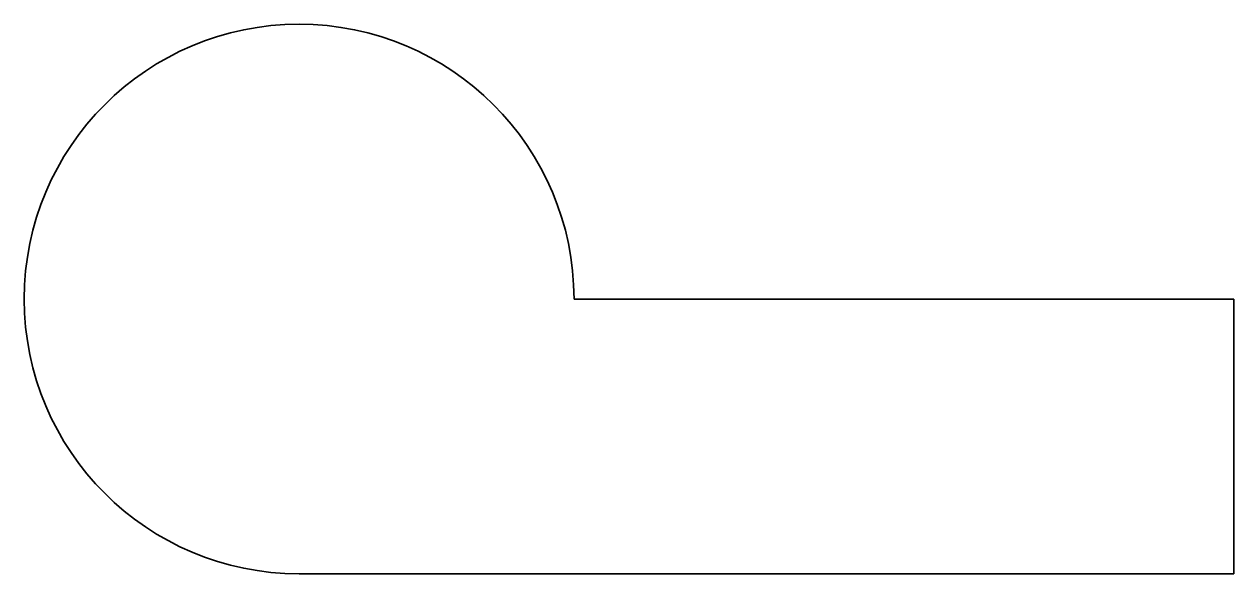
# Model space of a CAD drawing. Extents: x 108.8 to 174.8, y 68.7 to 98.7.
import ezdxf

# ---------------------------------------------------------------- set-up
doc = ezdxf.new("R2010")
doc.units = 0

msp = doc.modelspace()

# ---------------------------------------------------------------- linework, layer by layer
at = {"color": 7, "lineweight": 35}
for p, q in [((174.792, 83.694), (138.792, 83.694)), ((174.792, 68.694), (123.792, 68.694))]:
    msp.add_line(p, q, dxfattribs=at)
at = {"color": 7, "lineweight": 35, "ltscale": 0.375}
msp.add_line((174.792, 83.694), (174.792, 68.694), dxfattribs=at)
at = {"color": 7, "lineweight": 35}
msp.add_arc((123.792, 83.694), 15, 0, 270, dxfattribs=at)

doc.saveas('drawing.dxf')
